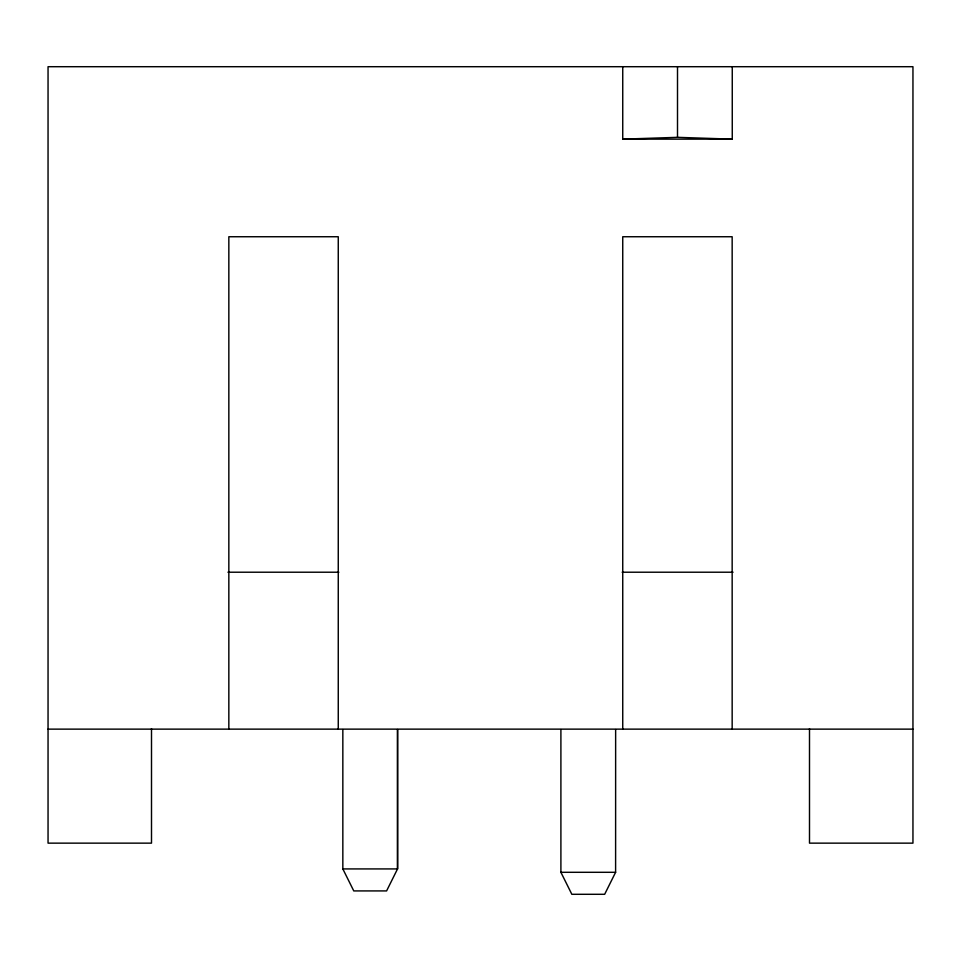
<?xml version="1.0" encoding="UTF-8"?>
<svg xmlns="http://www.w3.org/2000/svg" width="961" height="961" viewBox="0 0 961 961"><rect width="100%" height="100%" fill="white"/><g stroke="black" fill="none" stroke-linecap="round" stroke-linejoin="round"><path stroke-width="1.44" d="M615.641 729.555L615.605 872.3L604.661 894.295L571.843 894.295L560.9 872.3L560.9 729.555M622.74 66.705L622.74 139.141L677.505 137.339L732.258 139.141L732.258 66.705M622.74 139.141L732.258 139.141M227.949 572.215L338.861 572.215M622.139 572.215L733.051 572.215M48.05 729.135L912.95 729.135M342.837 729.555L342.837 868.924L397.578 868.924L397.578 729.555M560.9 872.3L615.641 872.3M342.837 868.924L353.768 890.919L386.598 890.919L397.53 868.924L397.53 729.555M809.498 728.618L809.498 843.145L912.95 843.145L912.95 66.705L48.05 66.705L48.05 843.145L151.502 843.145L151.502 728.618M732.162 729.135L732.162 236.742L622.74 236.742L622.74 729.135M677.505 66.705L677.505 137.339M338.26 729.135L338.26 236.742L228.838 236.742L228.838 729.135"/></g></svg>
